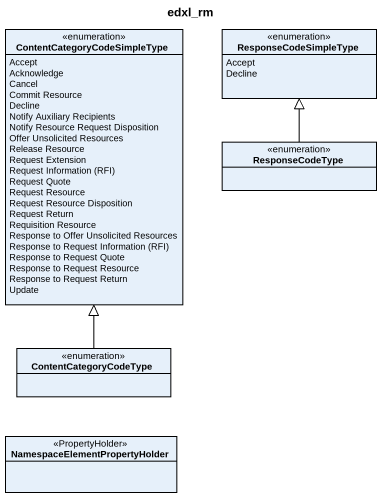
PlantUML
@startuml
title edxl_rm
hide circle
hide empty members
enum "ContentCategoryCodeSimpleType" as ContentCategoryCodeSimpleTyp {
  Accept
  Acknowledge
  Cancel
  Commit Resource
  Decline
  Notify Auxiliary Recipients
  Notify Resource Request Disposition
  Offer Unsolicited Resources
  Release Resource
  Request Extension
  {field} Request Information (RFI)
  Request Quote
  Request Resource
  Request Resource Disposition
  Request Return
  Requisition Resource
  Response to Offer Unsolicited Resources
  {field} Response to Request Information (RFI)
  Response to Request Quote
  Response to Request Resource
  Response to Request Return
  Update
}
enum ResponseCodeSimpleType {
  Accept
  Decline
}
enum ResponseCodeType
enum ContentCategoryCodeType
class "NamespaceElementPropertyHolder" as NamespaceElementPropertyHold <<PropertyHolder>>
ResponseCodeType -up-|> ResponseCodeSimpleType
ContentCategoryCodeType -up-|> ContentCategoryCodeSimpleTyp
@enduml
